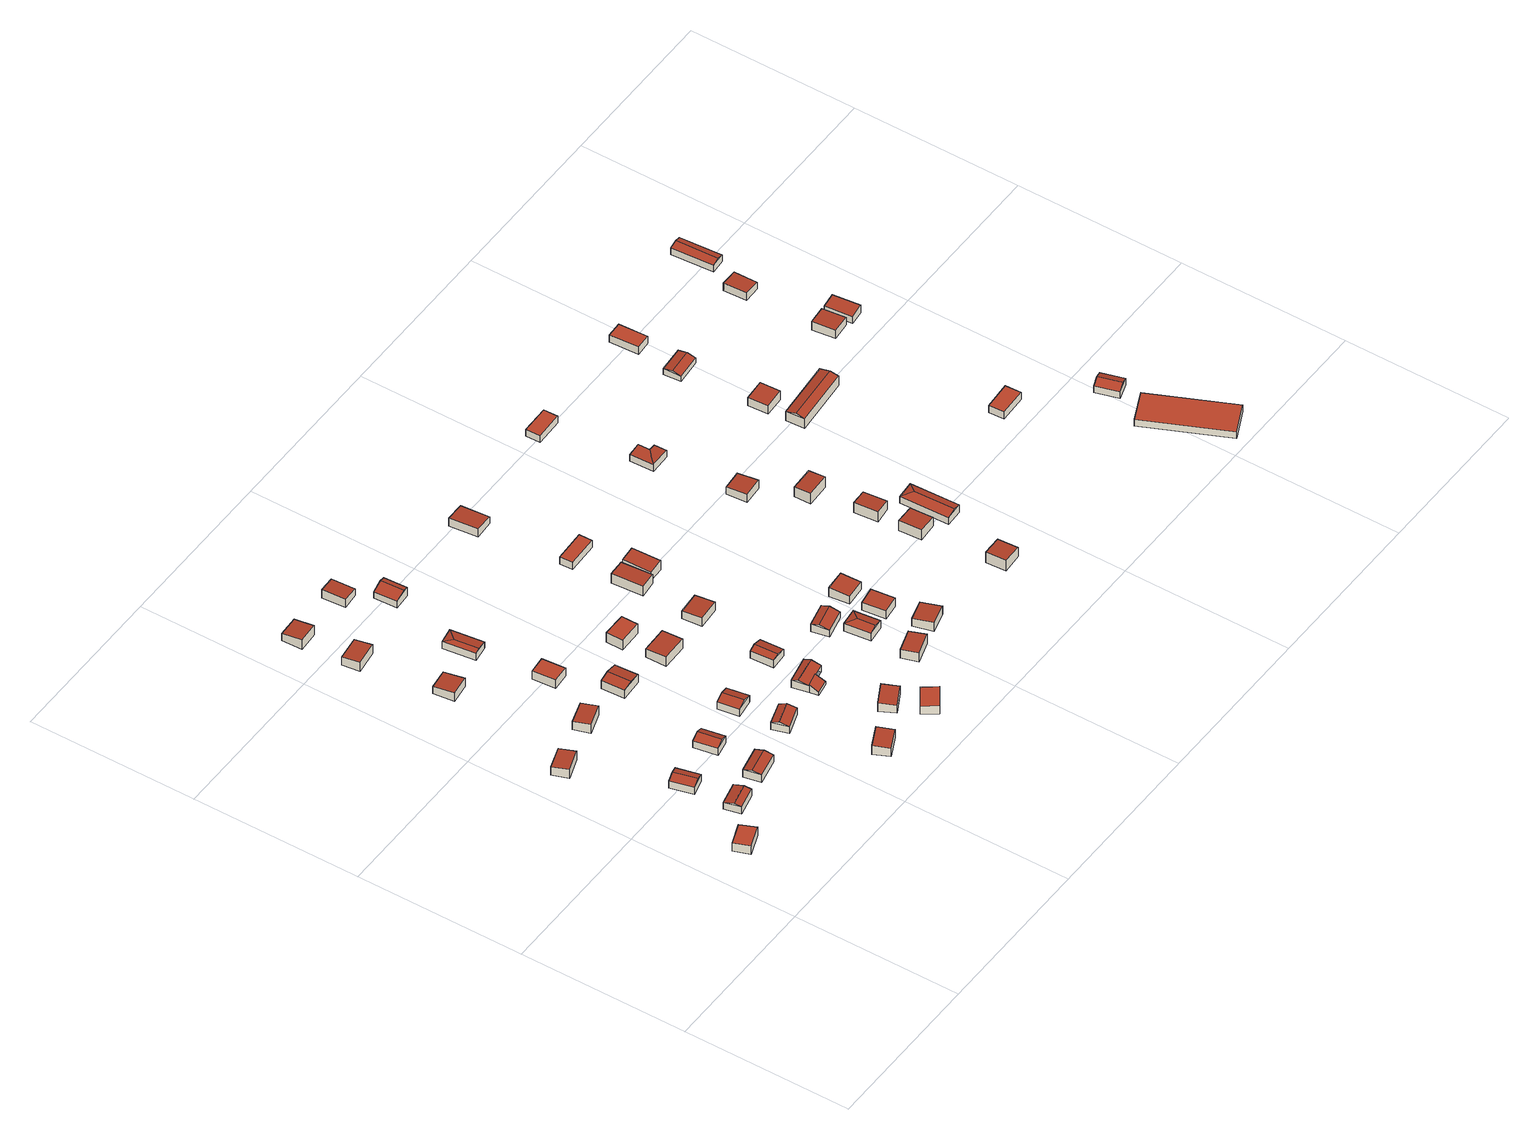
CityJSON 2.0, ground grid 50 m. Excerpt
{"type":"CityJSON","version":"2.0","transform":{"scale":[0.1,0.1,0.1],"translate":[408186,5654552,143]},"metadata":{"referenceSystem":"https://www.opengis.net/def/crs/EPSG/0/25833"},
"CityObjects":{
"building1":{"type":"Building","attributes":{"Dachtyp_tdc":"tdcPolyFlatRoof","Gemeindeschluessel":14612000,"Dachneigung":2.7,"QualitaetDacherkennung":68,"Geometrietyp2DReferenz":"3000","measuredHeight":3.02,"function":"31001_9998","roofType":"2100"},"geometry":[{"type":"Solid","lod":"2","boundaries":[[[[0,1,2,3]],[[1,4,5,2]],[[4,6,7,5]],[[6,0,3,7]],[[6,4,1,0]],[[3,2,5,7]]]],"semantics":{"surfaces":[{"type":"WallSurface"},{"type":"RoofSurface"},{"type":"GroundSurface"}],"values":[[0,0,0,0,1,2]]}}]},
"building2":{"type":"Building","attributes":{"Dachtyp_tdc":"tdcPolyFlatRoof","Gemeindeschluessel":14612000,"Dachneigung":2.87,"QualitaetDacherkennung":84,"Geometrietyp2DReferenz":"3000","measuredHeight":3.12,"function":"31001_9998","roofType":"2100"},"geometry":[{"type":"Solid","lod":"2","boundaries":[[[[8,9,10,11]],[[9,12,13,10]],[[12,14,15,13]],[[14,8,11,15]],[[14,12,9,8]],[[11,10,13,15]]]],"semantics":{"surfaces":[{"type":"WallSurface"},{"type":"RoofSurface"},{"type":"GroundSurface"}],"values":[[0,0,0,0,1,2]]}}]},
"building3":{"type":"Building","attributes":{"Dachtyp_tdc":"tdcGableRoof","Gemeindeschluessel":14612000,"Dachneigung":12.99,"QualitaetDacherkennung":84,"Geometrietyp2DReferenz":"3000","measuredHeight":2.99,"function":"31001_9998","roofType":"3100"},"geometry":[{"type":"Solid","lod":"2","boundaries":[[[[16,17,18,19]],[[17,20,21,18]],[[20,22,23,21]],[[22,16,19,23]],[[20,17,24]],[[16,22,25]],[[17,16,25,24]],[[22,20,24,25]],[[19,18,21,23]]]],"semantics":{"surfaces":[{"type":"WallSurface"},{"type":"RoofSurface"},{"type":"GroundSurface"}],"values":[[0,0,0,0,0,0,1,1,2]]}}]},
"building4":{"type":"Building","attributes":{"Dachtyp_tdc":"tdcGableRoof","Gemeindeschluessel":14612000,"Dachneigung":14.46,"QualitaetDacherkennung":91,"Geometrietyp2DReferenz":"3000","measuredHeight":3.12,"function":"31001_9998","roofType":"3100"},"geometry":[{"type":"Solid","lod":"2","boundaries":[[[[26,27,28,29]],[[27,30,31,28]],[[30,32,33,31]],[[32,26,29,33]],[[30,27,34]],[[26,32,35]],[[27,26,35,34]],[[32,30,34,35]],[[29,28,31,33]]]],"semantics":{"surfaces":[{"type":"WallSurface"},{"type":"RoofSurface"},{"type":"GroundSurface"}],"values":[[0,0,0,0,0,0,1,1,2]]}}]},
"building5":{"type":"Building","attributes":{"Dachtyp_tdc":"tdcGableRoof","Gemeindeschluessel":14612000,"Dachneigung":13.86,"QualitaetDacherkennung":85,"Geometrietyp2DReferenz":"3000","measuredHeight":3.23,"function":"31001_9998","roofType":"3100"},"geometry":[{"type":"Solid","lod":"2","boundaries":[[[[36,37,38,39]],[[37,40,41,38]],[[40,42,43,41]],[[42,36,39,43]],[[40,37,44]],[[36,42,45]],[[37,36,45,44]],[[42,40,44,45]],[[39,38,41,43]]]],"semantics":{"surfaces":[{"type":"WallSurface"},{"type":"RoofSurface"},{"type":"GroundSurface"}],"values":[[0,0,0,0,0,0,1,1,2]]}}]},
"building6":{"type":"Building","attributes":{"Dachtyp_tdc":"tdcPolyFlatRoof","Gemeindeschluessel":14612000,"Dachneigung":5.36,"QualitaetDacherkennung":81,"Geometrietyp2DReferenz":"3000","measuredHeight":3.29,"function":"31001_9998","roofType":"2100"},"geometry":[{"type":"Solid","lod":"2","boundaries":[[[[46,47,48,49]],[[47,50,51,48]],[[50,52,53,51]],[[52,46,49,53]],[[52,50,47,46]],[[49,48,51,53]]]],"semantics":{"surfaces":[{"type":"WallSurface"},{"type":"RoofSurface"},{"type":"GroundSurface"}],"values":[[0,0,0,0,1,2]]}}]},
"building7":{"type":"Building","attributes":{"Dachtyp_tdc":"tdcGableRoof","Gemeindeschluessel":14612000,"Dachneigung":22.58,"QualitaetDacherkennung":85,"Geometrietyp2DReferenz":"3000","measuredHeight":3.42,"function":"31001_9998","roofType":"3100"},"geometry":[{"type":"Solid","lod":"2","boundaries":[[[[54,55,56,57]],[[55,58,59,56]],[[58,60,61,59]],[[60,54,57,61]],[[58,55,62]],[[54,60,63]],[[55,54,63,62]],[[60,58,62,63]],[[57,56,59,61]]]],"semantics":{"surfaces":[{"type":"WallSurface"},{"type":"RoofSurface"},{"type":"GroundSurface"}],"values":[[0,0,0,0,0,0,1,1,2]]}}]},
"building8":{"type":"Building","attributes":{"Dachtyp_tdc":"tdcPolyFlatRoof","Gemeindeschluessel":14612000,"Dachneigung":4.4,"QualitaetDacherkennung":81,"Geometrietyp2DReferenz":"3000","measuredHeight":3.01,"function":"31001_9998","roofType":"2100"},"geometry":[{"type":"Solid","lod":"2","boundaries":[[[[64,65,66,67]],[[65,68,69,66]],[[68,70,71,69]],[[70,64,67,71]],[[70,68,65,64]],[[67,66,69,71]]]],"semantics":{"surfaces":[{"type":"WallSurface"},{"type":"RoofSurface"},{"type":"GroundSurface"}],"values":[[0,0,0,0,1,2]]}}]},
"building9":{"type":"Building","attributes":{"Dachtyp_tdc":"tdcPolyFlatRoof","Gemeindeschluessel":14612000,"Dachneigung":4.16,"QualitaetDacherkennung":68,"Geometrietyp2DReferenz":"3000","measuredHeight":3.25,"function":"31001_9998","roofType":"2100"},"geometry":[{"type":"Solid","lod":"2","boundaries":[[[[72,73,74,75]],[[73,76,77,74]],[[76,78,79,77]],[[78,72,75,79]],[[78,76,73,72]],[[75,74,77,79]]]],"semantics":{"surfaces":[{"type":"WallSurface"},{"type":"RoofSurface"},{"type":"GroundSurface"}],"values":[[0,0,0,0,1,2]]}}]},
"building10":{"type":"Building","attributes":{"Dachtyp_tdc":"tdcPolyFlatRoof","Gemeindeschluessel":14612000,"Dachneigung":5.95,"QualitaetDacherkennung":84,"Geometrietyp2DReferenz":"3000","measuredHeight":3.23,"function":"31001_9998","roofType":"2100"},"geometry":[{"type":"Solid","lod":"2","boundaries":[[[[80,81,82,83]],[[81,84,85,82]],[[84,86,87,85]],[[86,80,83,87]],[[86,84,81,80]],[[83,82,85,87]]]],"semantics":{"surfaces":[{"type":"WallSurface"},{"type":"RoofSurface"},{"type":"GroundSurface"}],"values":[[0,0,0,0,1,2]]}}]},
"building11":{"type":"Building","attributes":{"Dachtyp_tdc":"tdcPolyFlatRoof","Gemeindeschluessel":14612000,"Dachneigung":0,"QualitaetDacherkennung":86,"Geometrietyp2DReferenz":"3000","measuredHeight":2.92,"function":"31001_9998","roofType":"1000"},"geometry":[{"type":"Solid","lod":"2","boundaries":[[[[88,89,90,91]],[[89,92,93,90]],[[92,94,95,93]],[[94,88,91,95]],[[94,92,89,88]],[[91,90,93,95]]]],"semantics":{"surfaces":[{"type":"WallSurface"},{"type":"RoofSurface"},{"type":"GroundSurface"}],"values":[[0,0,0,0,1,2]]}}]},
"building12":{"type":"Building","attributes":{"Dachtyp_tdc":"tdcPolyFlatRoof","Gemeindeschluessel":14612000,"Dachneigung":5.09,"QualitaetDacherkennung":80,"Geometrietyp2DReferenz":"3000","measuredHeight":3.26,"function":"31001_9998","roofType":"2100"},"geometry":[{"type":"Solid","lod":"2","boundaries":[[[[96,97,98,99]],[[97,100,101,98]],[[100,102,103,101]],[[102,96,99,103]],[[102,100,97,96]],[[99,98,101,103]]]],"semantics":{"surfaces":[{"type":"WallSurface"},{"type":"RoofSurface"},{"type":"GroundSurface"}],"values":[[0,0,0,0,1,2]]}}]},
"building13":{"type":"Building","attributes":{"Dachtyp_tdc":"tdcGableRoof","Gemeindeschluessel":14612000,"Dachneigung":17.8,"QualitaetDacherkennung":86,"Geometrietyp2DReferenz":"3000","measuredHeight":3.29,"function":"31001_9998","roofType":"3100"},"geometry":[{"type":"Solid","lod":"2","boundaries":[[[[104,105,106,107]],[[105,108,109,106]],[[108,110,111,109]],[[110,104,107,111]],[[108,105,112]],[[104,110,113]],[[105,104,113,112]],[[110,108,112,113]],[[107,106,109,111]]]],"semantics":{"surfaces":[{"type":"WallSurface"},{"type":"RoofSurface"},{"type":"GroundSurface"}],"values":[[0,0,0,0,0,0,1,1,2]]}}]},
"building14":{"type":"Building","attributes":{"Dachtyp_tdc":"tdcGableRoof","Gemeindeschluessel":14612000,"Dachneigung":10.01,"QualitaetDacherkennung":90,"Geometrietyp2DReferenz":"3000","measuredHeight":3.45,"function":"31001_9998","roofType":"3100"},"geometry":[{"type":"Solid","lod":"2","boundaries":[[[[114,115,116,117]],[[115,118,119,116]],[[118,120,121,119]],[[120,114,117,121]],[[118,115,122]],[[114,120,123]],[[115,114,123,122]],[[120,118,122,123]],[[117,116,119,121]]]],"semantics":{"surfaces":[{"type":"WallSurface"},{"type":"RoofSurface"},{"type":"GroundSurface"}],"values":[[0,0,0,0,0,0,1,1,2]]}}]},
"building15":{"type":"Building","attributes":{"Dachtyp_tdc":"tdcGableRoof","Gemeindeschluessel":14612000,"Dachneigung":14.17,"QualitaetDacherkennung":87,"Geometrietyp2DReferenz":"3000","measuredHeight":3.18,"function":"31001_9998","roofType":"3100"},"geometry":[{"type":"Solid","lod":"2","boundaries":[[[[124,125,126,127]],[[125,128,129,126]],[[128,130,131,129]],[[130,124,127,131]],[[128,125,132]],[[124,130,133]],[[125,124,133,132]],[[130,128,132,133]],[[127,126,129,131]]]],"semantics":{"surfaces":[{"type":"WallSurface"},{"type":"RoofSurface"},{"type":"GroundSurface"}],"values":[[0,0,0,0,0,0,1,1,2]]}}]},
"building16":{"type":"Building","attributes":{"Dachtyp_tdc":"tdcHipAndGableRoof","Gemeindeschluessel":14612000,"Dachneigung":10.87,"QualitaetDacherkennung":83,"Geometrietyp2DReferenz":"3000","measuredHeight":2.77,"function":"31001_9998","roofType":"5000"},"geometry":[{"type":"Solid","lod":"2","boundaries":[[[[134,135,136,137]],[[135,138,139,136]],[[138,140,141,139]],[[140,134,137,141]],[[138,135,142]],[[134,140,143]],[[135,134,143,142]],[[140,138,142,143]],[[137,136,139,141]]]],"semantics":{"surfaces":[{"type":"WallSurface"},{"type":"RoofSurface"},{"type":"GroundSurface"}],"values":[[0,0,0,0,1,0,1,1,2]]}}]},
"building17":{"type":"Building","attributes":{"Dachtyp_tdc":"tdcPolyFlatRoof","Gemeindeschluessel":14612000,"Dachneigung":5.74,"QualitaetDacherkennung":88,"Geometrietyp2DReferenz":"3000","measuredHeight":2.86,"function":"31001_9998","roofType":"2100"},"geometry":[{"type":"Solid","lod":"2","boundaries":[[[[144,145,146,147]],[[145,148,149,146]],[[148,150,151,149]],[[150,144,147,151]],[[150,148,145,144]],[[147,146,149,151]]]],"semantics":{"surfaces":[{"type":"WallSurface"},{"type":"RoofSurface"},{"type":"GroundSurface"}],"values":[[0,0,0,0,1,2]]}}]},
"building18":{"type":"Building","attributes":{"Dachtyp_tdc":"tdcPolyFlatRoof","Gemeindeschluessel":14612000,"Dachneigung":2.82,"QualitaetDacherkennung":85,"Geometrietyp2DReferenz":"3000","measuredHeight":3,"function":"31001_9998","roofType":"2100"},"geometry":[{"type":"Solid","lod":"2","boundaries":[[[[152,153,154,155]],[[153,156,157,154]],[[156,158,159,157]],[[158,152,155,159]],[[158,156,153,152]],[[155,154,157,159]]]],"semantics":{"surfaces":[{"type":"WallSurface"},{"type":"RoofSurface"},{"type":"GroundSurface"}],"values":[[0,0,0,0,1,2]]}}]},
"building19":{"type":"Building","attributes":{"Dachtyp_tdc":"tdcPolyFlatRoof","Gemeindeschluessel":14612000,"Dachneigung":2.92,"QualitaetDacherkennung":91,"Geometrietyp2DReferenz":"3000","measuredHeight":3.29,"function":"31001_9998","roofType":"2100"},"geometry":[{"type":"Solid","lod":"2","boundaries":[[[[160,161,162,163]],[[161,164,165,162]],[[164,166,167,165]],[[166,160,163,167]],[[166,164,161,160]],[[163,162,165,167]]]],"semantics":{"surfaces":[{"type":"WallSurface"},{"type":"RoofSurface"},{"type":"GroundSurface"}],"values":[[0,0,0,0,1,2]]}}]},
"building20":{"type":"Building","attributes":{"Dachtyp_tdc":"tdcGableRoof","Gemeindeschluessel":14612000,"Dachneigung":18.56,"QualitaetDacherkennung":81,"Geometrietyp2DReferenz":"3000","measuredHeight":3.38,"function":"31001_9998","roofType":"3100"},"geometry":[{"type":"Solid","lod":"2","boundaries":[[[[168,169,170,171]],[[169,172,173,170]],[[172,174,175,173]],[[174,168,171,175]],[[172,169,176]],[[168,174,177]],[[169,168,177,176]],[[174,172,176,177]],[[171,170,173,175]]]],"semantics":{"surfaces":[{"type":"WallSurface"},{"type":"RoofSurface"},{"type":"GroundSurface"}],"values":[[0,0,0,0,0,0,1,1,2]]}}]},
"building21":{"type":"Building","attributes":{"Gemeindeschluessel":14612000,"Geometrietyp2DReferenz":"3000","function":"31001_9998","roofType":"9999"},"children":["building21-1","building21-2"]},
"building21-1":{"type":"BuildingPart","attributes":{"Dachtyp_tdc":"tdcGableRoof","Dachneigung":16.83,"QualitaetDacherkennung":72,"Geometrietyp2DReferenz":"3000","measuredHeight":3.35,"roofType":"3100"},"parents":["building21"],"geometry":[{"type":"MultiSurface","lod":"2","boundaries":[[[178,179,180,181]],[[179,182,183,180]],[[184,178,181,185]],[[182,179,186]],[[178,184,187]],[[179,178,187,186]],[[184,188,182,186,187]],[[181,180,183,189,185]]],"semantics":{"surfaces":[{"type":"WallSurface"},{"type":"RoofSurface"},{"type":"GroundSurface"}],"values":[0,0,0,0,0,1,1,2]}}]},
"building21-2":{"type":"BuildingPart","attributes":{"Dachtyp_tdc":"tdcPolyFlatRoof","Dachneigung":28.85,"QualitaetDacherkennung":57,"Geometrietyp2DReferenz":"3000","measuredHeight":2.69,"roofType":"2100"},"parents":["building21"],"geometry":[{"type":"MultiSurface","lod":"2","boundaries":[[[190,191,184,185,192]],[[193,194,195,189,188]],[[194,190,192,195]],[[194,193,191,190]],[[192,185,189,195]]],"semantics":{"surfaces":[{"type":"WallSurface"},{"type":"RoofSurface"},{"type":"GroundSurface"}],"values":[0,0,0,1,2]}}]},
"building22":{"type":"Building","attributes":{"Dachtyp_tdc":"tdcPolyFlatRoof","Gemeindeschluessel":14612000,"Dachneigung":3.1,"QualitaetDacherkennung":79,"Geometrietyp2DReferenz":"3000","measuredHeight":3.01,"function":"31001_9998","roofType":"2100"},"geometry":[{"type":"Solid","lod":"2","boundaries":[[[[196,197,198,199]],[[197,200,201,198]],[[200,202,203,201]],[[202,196,199,203]],[[202,200,197,196]],[[199,198,201,203]]]],"semantics":{"surfaces":[{"type":"WallSurface"},{"type":"RoofSurface"},{"type":"GroundSurface"}],"values":[[0,0,0,0,1,2]]}}]},
"building23":{"type":"Building","attributes":{"Dachtyp_tdc":"tdcPolyFlatRoof","Gemeindeschluessel":14612000,"Dachneigung":0,"QualitaetDacherkennung":94,"Geometrietyp2DReferenz":"3000","measuredHeight":3.41,"function":"31001_9998","roofType":"1000"},"geometry":[{"type":"Solid","lod":"2","boundaries":[[[[204,205,206,207]],[[205,208,209,206]],[[208,210,211,209]],[[210,204,207,211]],[[210,208,205,204]],[[207,206,209,211]]]],"semantics":{"surfaces":[{"type":"WallSurface"},{"type":"RoofSurface"},{"type":"GroundSurface"}],"values":[[0,0,0,0,1,2]]}}]},
"building24":{"type":"Building","attributes":{"Dachtyp_tdc":"tdcGableRoof","Gemeindeschluessel":14612000,"Dachneigung":14.34,"QualitaetDacherkennung":90,"Geometrietyp2DReferenz":"3000","measuredHeight":3.21,"function":"31001_9998","roofType":"3100"},"geometry":[{"type":"Solid","lod":"2","boundaries":[[[[212,213,214,215]],[[213,216,217,214]],[[216,218,219,217]],[[218,212,215,219]],[[216,213,220]],[[212,218,221]],[[213,212,221,220]],[[218,216,220,221]],[[215,214,217,219]]]],"semantics":{"surfaces":[{"type":"WallSurface"},{"type":"RoofSurface"},{"type":"GroundSurface"}],"values":[[0,0,0,0,0,0,1,1,2]]}}]},
"building25":{"type":"Building","attributes":{"Dachtyp_tdc":"tdcPolyFlatRoof","Gemeindeschluessel":14612000,"Dachneigung":3.7,"QualitaetDacherkennung":82,"Geometrietyp2DReferenz":"3000","measuredHeight":3.14,"function":"31001_9998","roofType":"2100"},"geometry":[{"type":"Solid","lod":"2","boundaries":[[[[222,223,224,225]],[[223,226,227,224]],[[226,228,229,227]],[[228,222,225,229]],[[228,226,223,222]],[[225,224,227,229]]]],"semantics":{"surfaces":[{"type":"WallSurface"},{"type":"RoofSurface"},{"type":"GroundSurface"}],"values":[[0,0,0,0,1,2]]}}]},
"building26":{"type":"Building","attributes":{"Dachtyp_tdc":"tdcPolyFlatRoof","Gemeindeschluessel":14612000,"Dachneigung":3.36,"QualitaetDacherkennung":90,"Geometrietyp2DReferenz":"3000","measuredHeight":3.27,"function":"31001_9998","roofType":"2100"},"geometry":[{"type":"Solid","lod":"2","boundaries":[[[[230,231,232,233]],[[231,234,235,232]],[[234,236,237,235]],[[236,230,233,237]],[[236,234,231,230]],[[233,232,235,237]]]],"semantics":{"surfaces":[{"type":"WallSurface"},{"type":"RoofSurface"},{"type":"GroundSurface"}],"values":[[0,0,0,0,1,2]]}}]},
"building27":{"type":"Building","attributes":{"Dachtyp_tdc":"tdcGableRoof","Gemeindeschluessel":14612000,"Dachneigung":18.59,"QualitaetDacherkennung":79,"Geometrietyp2DReferenz":"3000","measuredHeight":3.14,"function":"31001_9998","roofType":"3100"},"geometry":[{"type":"Solid","lod":"2","boundaries":[[[[238,239,240,241]],[[239,242,243,240]],[[242,244,245,243]],[[244,238,241,245]],[[242,239,246]],[[238,244,247]],[[239,238,247,246]],[[244,242,246,247]],[[241,240,243,245]]]],"semantics":{"surfaces":[{"type":"WallSurface"},{"type":"RoofSurface"},{"type":"GroundSurface"}],"values":[[0,0,0,0,0,0,1,1,2]]}}]},
"building28":{"type":"Building","attributes":{"Dachtyp_tdc":"tdcPolyFlatRoof","Gemeindeschluessel":14612000,"Dachneigung":3.37,"QualitaetDacherkennung":88,"Geometrietyp2DReferenz":"3000","measuredHeight":3.39,"function":"31001_9998","roofType":"2100"},"geometry":[{"type":"Solid","lod":"2","boundaries":[[[[248,249,250,251]],[[249,252,253,250]],[[252,254,255,253]],[[254,248,251,255]],[[254,252,249,248]],[[251,250,253,255]]]],"semantics":{"surfaces":[{"type":"WallSurface"},{"type":"RoofSurface"},{"type":"GroundSurface"}],"values":[[0,0,0,0,1,2]]}}]},
"building29":{"type":"Building","attributes":{"Dachtyp_tdc":"tdcHipAndGableRoof","Gemeindeschluessel":14612000,"Dachneigung":13.85,"QualitaetDacherkennung":82,"Geometrietyp2DReferenz":"3000","measuredHeight":3.34,"function":"31001_9998","roofType":"5000"},"geometry":[{"type":"Solid","lod":"2","boundaries":[[[[256,257,258,259]],[[257,260,261,258]],[[260,262,263,261]],[[262,256,259,263]],[[260,257,264]],[[256,262,265]],[[257,256,265,264]],[[262,260,264,265]],[[259,258,261,263]]]],"semantics":{"surfaces":[{"type":"WallSurface"},{"type":"RoofSurface"},{"type":"GroundSurface"}],"values":[[0,0,0,0,1,0,1,1,2]]}}]},
"building30":{"type":"Building","attributes":{"Dachtyp_tdc":"tdcPolyFlatRoof","Gemeindeschluessel":14612000,"Dachneigung":7.12,"QualitaetDacherkennung":88,"Geometrietyp2DReferenz":"3000","measuredHeight":3.4,"function":"31001_9998","roofType":"2100"},"geometry":[{"type":"Solid","lod":"2","boundaries":[[[[266,267,268,269]],[[267,270,271,268]],[[270,272,273,271]],[[272,266,269,273]],[[272,270,267,266]],[[269,268,271,273]]]],"semantics":{"surfaces":[{"type":"WallSurface"},{"type":"RoofSurface"},{"type":"GroundSurface"}],"values":[[0,0,0,0,1,2]]}}]},
"building31":{"type":"Building","attributes":{"Dachtyp_tdc":"tdcPolyFlatRoof","Gemeindeschluessel":14612000,"Dachneigung":0,"QualitaetDacherkennung":65,"Geometrietyp2DReferenz":"3000","measuredHeight":2.46,"function":"31001_9998","roofType":"1000"},"geometry":[{"type":"Solid","lod":"2","boundaries":[[[[274,275,276,277]],[[275,278,279,276]],[[278,280,281,279]],[[278,275,274,280]],[[281,277,276,279]],[[280,274,277,281]]]],"semantics":{"surfaces":[{"type":"WallSurface"},{"type":"RoofSurface"},{"type":"GroundSurface"}],"values":[[0,0,0,1,2,0]]}}]},
"building32":{"type":"Building","attributes":{"Dachtyp_tdc":"tdcPolyFlatRoof","Gemeindeschluessel":14612000,"Dachneigung":4.62,"QualitaetDacherkennung":82,"Geometrietyp2DReferenz":"3000","measuredHeight":3.16,"function":"31001_9998","roofType":"2100"},"geometry":[{"type":"Solid","lod":"2","boundaries":[[[[282,283,284,285]],[[283,286,287,284]],[[286,288,289,287]],[[288,282,285,289]],[[288,286,283,282]],[[285,284,287,289]]]],"semantics":{"surfaces":[{"type":"WallSurface"},{"type":"RoofSurface"},{"type":"GroundSurface"}],"values":[[0,0,0,0,1,2]]}}]},
"building33":{"type":"Building","attributes":{"Dachtyp_tdc":"tdcPolyFlatRoof","Gemeindeschluessel":14612000,"Dachneigung":5.92,"QualitaetDacherkennung":73,"Geometrietyp2DReferenz":"3000","measuredHeight":2.86,"function":"31001_9998","roofType":"2100"},"geometry":[{"type":"Solid","lod":"2","boundaries":[[[[290,291,292,293]],[[291,294,295,292]],[[294,296,297,295]],[[296,290,293,297]],[[296,294,291,290]],[[293,292,295,297]]]],"semantics":{"surfaces":[{"type":"WallSurface"},{"type":"RoofSurface"},{"type":"GroundSurface"}],"values":[[0,0,0,0,1,2]]}}]},
"building34":{"type":"Building","attributes":{"Dachtyp_tdc":"tdcPolyFlatRoof","Gemeindeschluessel":14612000,"Dachneigung":3.08,"QualitaetDacherkennung":87,"Geometrietyp2DReferenz":"3000","measuredHeight":2.95,"function":"31001_9998","roofType":"2100"},"geometry":[{"type":"Solid","lod":"2","boundaries":[[[[298,299,300,301]],[[299,302,303,300]],[[302,304,305,303]],[[304,298,301,305]],[[304,302,299,298]],[[301,300,303,305]]]],"semantics":{"surfaces":[{"type":"WallSurface"},{"type":"RoofSurface"},{"type":"GroundSurface"}],"values":[[0,0,0,0,1,2]]}}]},
"building35":{"type":"Building","attributes":{"Dachtyp_tdc":"tdcPolyFlatRoof","Gemeindeschluessel":14612000,"Dachneigung":3.4,"QualitaetDacherkennung":92,"Geometrietyp2DReferenz":"3000","measuredHeight":3.1,"function":"31001_9998","roofType":"2100"},"geometry":[{"type":"Solid","lod":"2","boundaries":[[[[306,307,308,309]],[[307,310,311,308]],[[310,312,313,311]],[[312,306,309,313]],[[312,310,307,306]],[[309,308,311,313]]]],"semantics":{"surfaces":[{"type":"WallSurface"},{"type":"RoofSurface"},{"type":"GroundSurface"}],"values":[[0,0,0,0,1,2]]}}]},
"building36":{"type":"Building","attributes":{"Dachtyp_tdc":"tdcPolyFlatRoof","Gemeindeschluessel":14612000,"Dachneigung":5.01,"QualitaetDacherkennung":76,"Geometrietyp2DReferenz":"3000","measuredHeight":3.73,"function":"31001_9998","roofType":"2100"},"geometry":[{"type":"Solid","lod":"2","boundaries":[[[[314,315,316,317]],[[315,318,319,316]],[[318,320,321,319]],[[320,314,317,321]],[[320,318,315,314]],[[317,316,319,321]]]],"semantics":{"surfaces":[{"type":"WallSurface"},{"type":"RoofSurface"},{"type":"GroundSurface"}],"values":[[0,0,0,0,1,2]]}}]},
"building37":{"type":"Building","attributes":{"Dachtyp_tdc":"tdcPolyFlatRoof","Gemeindeschluessel":14612000,"Dachneigung":4.03,"QualitaetDacherkennung":87,"Geometrietyp2DReferenz":"3000","measuredHeight":2.83,"function":"31001_9998","roofType":"2100"},"geometry":[{"type":"Solid","lod":"2","boundaries":[[[[322,323,324,325]],[[323,326,327,324]],[[326,328,329,327]],[[328,322,325,329]],[[328,326,323,322]],[[325,324,327,329]]]],"semantics":{"surfaces":[{"type":"WallSurface"},{"type":"RoofSurface"},{"type":"GroundSurface"}],"values":[[0,0,0,0,1,2]]}}]},
"building38":{"type":"Building","attributes":{"Dachtyp_tdc":"tdcPolyFlatRoof","Gemeindeschluessel":14612000,"Dachneigung":4.86,"QualitaetDacherkennung":85,"Geometrietyp2DReferenz":"3000","measuredHeight":3.6,"function":"31001_9998","roofType":"2100"},"geometry":[{"type":"Solid","lod":"2","boundaries":[[[[330,331,332,333]],[[331,334,335,332]],[[334,336,337,335]],[[336,330,333,337]],[[336,334,331,330]],[[333,332,335,337]]]],"semantics":{"surfaces":[{"type":"WallSurface"},{"type":"RoofSurface"},{"type":"GroundSurface"}],"values":[[0,0,0,0,1,2]]}}]},
"building39":{"type":"Building","attributes":{"Dachtyp_tdc":"tdcPolyFlatRoof","Gemeindeschluessel":14612000,"Dachneigung":5.13,"QualitaetDacherkennung":87,"Geometrietyp2DReferenz":"3000","measuredHeight":3.52,"function":"31001_9998","roofType":"2100"},"geometry":[{"type":"Solid","lod":"2","boundaries":[[[[338,339,340,341]],[[339,342,343,340]],[[342,344,345,343]],[[344,338,341,345]],[[344,342,339,338]],[[341,340,343,345]]]],"semantics":{"surfaces":[{"type":"WallSurface"},{"type":"RoofSurface"},{"type":"GroundSurface"}],"values":[[0,0,0,0,1,2]]}}]},
"building40":{"type":"Building","attributes":{"Gemeindeschluessel":14612000,"Geometrietyp2DReferenz":"3000","function":"31001_9998","roofType":"9999"},"children":["building40-1","building40-2"]},
"building40-1":{"type":"BuildingPart","attributes":{"Dachtyp_tdc":"tdcPolyFlatRoof","Dachneigung":5.3,"QualitaetDacherkennung":79,"Geometrietyp2DReferenz":"3000","measuredHeight":2.6,"roofType":"2100"},"parents":["building40"],"geometry":[{"type":"MultiSurface","lod":"2","boundaries":[[[346,347,348,349]],[[347,350,351,348]],[[350,352,353,354,351]],[[350,347,346,355,352]],[[354,349,348,351]]],"semantics":{"surfaces":[{"type":"WallSurface"},{"type":"RoofSurface"},{"type":"GroundSurface"}],"values":[0,0,0,1,2]}}]},
"building40-2":{"type":"BuildingPart","attributes":{"Dachtyp_tdc":"tdcPolyFlatRoof","Dachneigung":2.75,"QualitaetDacherkennung":66,"Geometrietyp2DReferenz":"3000","measuredHeight":2.61,"roofType":"2100"},"parents":["building40"],"geometry":[{"type":"MultiSurface","lod":"2","boundaries":[[[356,357,346,349,358]],[[353,359,360,354]],[[359,356,358,360]],[[359,353,355,357,356]],[[358,349,354,360]]],"semantics":{"surfaces":[{"type":"WallSurface"},{"type":"RoofSurface"},{"type":"GroundSurface"}],"values":[0,0,0,1,2]}}]},
"building41":{"type":"Building","attributes":{"Dachtyp_tdc":"tdcPolyFlatRoof","Gemeindeschluessel":14612000,"Dachneigung":5.42,"QualitaetDacherkennung":91,"Geometrietyp2DReferenz":"3000","measuredHeight":3.79,"function":"31001_9998","roofType":"2100"},"geometry":[{"type":"Solid","lod":"2","boundaries":[[[[361,362,363,364]],[[362,365,366,363]],[[365,367,368,366]],[[367,361,364,368]],[[367,365,362,361]],[[364,363,366,368]]]],"semantics":{"surfaces":[{"type":"WallSurface"},{"type":"RoofSurface"},{"type":"GroundSurface"}],"values":[[0,0,0,0,1,2]]}}]},
"building42":{"type":"Building","attributes":{"Dachtyp_tdc":"tdcPolyFlatRoof","Gemeindeschluessel":14612000,"Dachneigung":0,"QualitaetDacherkennung":86,"Geometrietyp2DReferenz":"3000","measuredHeight":2.41,"function":"31001_9998","roofType":"1000"},"geometry":[{"type":"Solid","lod":"2","boundaries":[[[[369,370,371,372]],[[370,373,374,371]],[[373,375,376,374]],[[375,369,372,376]],[[375,373,370,369]],[[372,371,374,376]]]],"semantics":{"surfaces":[{"type":"WallSurface"},{"type":"RoofSurface"},{"type":"GroundSurface"}],"values":[[0,0,0,0,1,2]]}}]},
"building43":{"type":"Building","attributes":{"Dachtyp_tdc":"tdcHipAndGableRoof","Gemeindeschluessel":14612000,"Dachneigung":17.04,"QualitaetDacherkennung":53,"Geometrietyp2DReferenz":"3000","measuredHeight":3.19,"function":"31001_9998","roofType":"5000"},"geometry":[{"type":"Solid","lod":"2","boundaries":[[[[377,378,379,380]],[[378,381,382,379]],[[381,383,384,382]],[[383,377,380,384]],[[381,378,385]],[[377,383,386]],[[378,377,386,385]],[[383,381,385,386]],[[380,379,382,384]]]],"semantics":{"surfaces":[{"type":"WallSurface"},{"type":"RoofSurface"},{"type":"GroundSurface"}],"values":[[0,0,0,0,1,0,1,1,2]]}}]},
"building44":{"type":"Building","attributes":{"Dachtyp_tdc":"tdcPolyFlatRoof","Gemeindeschluessel":14612000,"Dachneigung":2.6,"QualitaetDacherkennung":94,"Geometrietyp2DReferenz":"3000","measuredHeight":3.19,"function":"31001_9998","roofType":"2100"},"geometry":[{"type":"Solid","lod":"2","boundaries":[[[[387,388,389,390]],[[388,391,392,389]],[[391,393,394,392]],[[393,387,390,394]],[[393,391,388,387]],[[390,389,392,394]]]],"semantics":{"surfaces":[{"type":"WallSurface"},{"type":"RoofSurface"},{"type":"GroundSurface"}],"values":[[0,0,0,0,1,2]]}}]},
"building45":{"type":"Building","attributes":{"Dachtyp_tdc":"tdcGableRoof","Gemeindeschluessel":14612000,"Dachneigung":13.66,"QualitaetDacherkennung":87,"Geometrietyp2DReferenz":"3000","measuredHeight":4.04,"function":"31001_9998","roofType":"3100"},"geometry":[{"type":"Solid","lod":"2","boundaries":[[[[395,396,397,398]],[[396,399,400,397]],[[399,401,402,400]],[[401,395,398,402]],[[399,396,403]],[[395,401,404]],[[396,395,404,403]],[[401,399,403,404]],[[398,397,400,402]]]],"semantics":{"surfaces":[{"type":"WallSurface"},{"type":"RoofSurface"},{"type":"GroundSurface"}],"values":[[0,0,0,0,0,0,1,1,2]]}}]},
"building46":{"type":"Building","attributes":{"Dachtyp_tdc":"tdcGableRoof","Gemeindeschluessel":14612000,"Dachneigung":10.38,"QualitaetDacherkennung":58,"Geometrietyp2DReferenz":"3000","measuredHeight":2.55,"function":"31001_9998","roofType":"3100"},"geometry":[{"type":"Solid","lod":"2","boundaries":[[[[405,406,407,408]],[[406,409,410,407]],[[409,411,412,410]],[[411,405,408,412]],[[409,406,413]],[[405,411,414]],[[406,405,414,413]],[[411,409,413,414]],[[408,407,410,412]]]],"semantics":{"surfaces":[{"type":"WallSurface"},{"type":"RoofSurface"},{"type":"GroundSurface"}],"values":[[0,0,0,0,0,0,1,1,2]]}}]},
"building47":{"type":"Building","attributes":{"Dachtyp_tdc":"tdcPolyFlatRoof","Gemeindeschluessel":14612000,"Dachneigung":0,"QualitaetDacherkennung":62,"Geometrietyp2DReferenz":"3000","measuredHeight":2.56,"function":"31001_9998","roofType":"1000"},"geometry":[{"type":"Solid","lod":"2","boundaries":[[[[415,416,417,418]],[[416,419,420,417]],[[419,421,422,420]],[[421,415,418,422]],[[421,419,416,415]],[[418,417,420,422]]]],"semantics":{"surfaces":[{"type":"WallSurface"},{"type":"RoofSurface"},{"type":"GroundSurface"}],"values":[[0,0,0,0,1,2]]}}]},
"building48":{"type":"Building","attributes":{"Dachtyp_tdc":"tdcPolyFlatRoof","Gemeindeschluessel":14612000,"Dachneigung":0,"QualitaetDacherkennung":63,"Geometrietyp2DReferenz":"3000","measuredHeight":2.48,"function":"31001_9998","roofType":"1000"},"geometry":[{"type":"Solid","lod":"2","boundaries":[[[[423,424,425,426]],[[424,427,428,425]],[[427,429,430,428]],[[429,423,426,430]],[[429,427,424,423]],[[426,425,428,430]]]],"semantics":{"surfaces":[{"type":"WallSurface"},{"type":"RoofSurface"},{"type":"GroundSurface"}],"values":[[0,0,0,0,1,2]]}}]},
"building49":{"type":"Building","attributes":{"Dachtyp_tdc":"tdcPolyFlatRoof","Gemeindeschluessel":14612000,"Dachneigung":0,"QualitaetDacherkennung":94,"Geometrietyp2DReferenz":"3000","measuredHeight":2.3,"function":"31001_2463","roofType":"1000"},"geometry":[{"type":"Solid","lod":"2","boundaries":[[[[431,432,433,434]],[[432,435,436,433]],[[435,437,438,436]],[[437,431,434,438]],[[437,435,432,431]],[[434,433,436,438]]]],"semantics":{"surfaces":[{"type":"WallSurface"},{"type":"RoofSurface"},{"type":"GroundSurface"}],"values":[[0,0,0,0,1,2]]}}]},
"building50":{"type":"Building","attributes":{"Gemeindeschluessel":14612000,"Dachtyp_tdc":"tdcGableRoof","Dachneigung":18.95,"QualitaetDacherkennung":78,"Geometrietyp2DReferenz":"3000","measuredHeight":3.27,"function":"31001_9998","roofType":"3100"},"geometry":[{"type":"Solid","lod":"2","boundaries":[[[[439,440,441,442]],[[440,443,444,441]],[[443,445,446,444]],[[443,440,447]],[[439,445,448]],[[440,439,448,447]],[[445,443,447,448]],[[442,441,444,446]],[[445,439,442,446]]]],"semantics":{"surfaces":[{"type":"WallSurface"},{"type":"RoofSurface"},{"type":"GroundSurface"}],"values":[[0,0,0,0,0,1,1,2,0]]}}]},
"building51":{"type":"Building","attributes":{"Dachtyp_tdc":"tdcPolyFlatRoof","Gemeindeschluessel":14612000,"Dachneigung":3.4,"QualitaetDacherkennung":81,"Geometrietyp2DReferenz":"3000","measuredHeight":3.03,"function":"31001_9998","roofType":"2100"},"geometry":[{"type":"Solid","lod":"2","boundaries":[[[[449,450,451,452]],[[450,453,454,451]],[[453,455,456,454]],[[455,449,452,456]],[[455,453,450,449]],[[452,451,454,456]]]],"semantics":{"surfaces":[{"type":"WallSurface"},{"type":"RoofSurface"},{"type":"GroundSurface"}],"values":[[0,0,0,0,1,2]]}}]},
"building52":{"type":"Building","attributes":{"Dachtyp_tdc":"tdcPolyFlatRoof","Gemeindeschluessel":14612000,"Dachneigung":6.6,"QualitaetDacherkennung":74,"Geometrietyp2DReferenz":"3000","measuredHeight":2.77,"function":"31001_9998","roofType":"2100"},"geometry":[{"type":"Solid","lod":"2","boundaries":[[[[457,458,459,460]],[[458,461,462,459]],[[461,463,464,462]],[[463,457,460,464]],[[463,461,458,457]],[[460,459,462,464]]]],"semantics":{"surfaces":[{"type":"WallSurface"},{"type":"RoofSurface"},{"type":"GroundSurface"}],"values":[[0,0,0,0,1,2]]}}]},
"building53":{"type":"Building","attributes":{"Dachtyp_tdc":"tdcPolyFlatRoof","Gemeindeschluessel":14612000,"Dachneigung":4.12,"QualitaetDacherkennung":87,"Geometrietyp2DReferenz":"3000","measuredHeight":2.75,"function":"31001_9998","roofType":"2100"},"geometry":[{"type":"Solid","lod":"2","boundaries":[[[[465,466,467,468]],[[466,469,470,467]],[[469,471,472,470]],[[471,465,468,472]],[[471,469,466,465]],[[468,467,470,472]]]],"semantics":{"surfaces":[{"type":"WallSurface"},{"type":"RoofSurface"},{"type":"GroundSurface"}],"values":[[0,0,0,0,1,2]]}}]},
"building54":{"type":"Building","attributes":{"Dachtyp_tdc":"tdcGableRoof","Gemeindeschluessel":14612000,"Dachneigung":13.78,"QualitaetDacherkennung":76,"Geometrietyp2DReferenz":"3000","measuredHeight":2.86,"function":"31001_9998","roofType":"3100"},"geometry":[{"type":"Solid","lod":"2","boundaries":[[[[473,474,475,476]],[[474,477,478,475]],[[477,479,480,478]],[[479,473,476,480]],[[477,474,481]],[[473,479,482]],[[474,473,482,481]],[[479,477,481,482]],[[476,475,478,480]]]],"semantics":{"surfaces":[{"type":"WallSurface"},{"type":"RoofSurface"},{"type":"GroundSurface"}],"values":[[0,0,0,0,0,0,1,1,2]]}}]}
},
"vertices":[
[44,163,130],[27,210,128],[27,210,100],[44,163,100],[92,234,128],[92,234,100],[110,187,130],[110,187,100],
[75,774,115],[91,727,118],[91,727,86],[75,774,86],[25,705,118],[25,705,86],[9,752,115],[9,752,86],
[144,316,118],[213,331,118],[213,331,95],[144,316,95],[223,282,120],[223,282,95],[155,267,120],[155,267,95],[219,302,125],[151,287,125],
[182,488,116],[199,420,116],[199,420,91],[182,488,91],[151,407,115],[151,407,91],[134,475,115],[134,475,91],[177,414,122],[160,482,122],
[365,310,110],[288,294,110],[288,294,84],[365,310,84],[277,345,110],[277,345,84],[355,361,110],[355,361,84],[282,319,117],[360,335,117],
[247,822,109],[261,774,114],[261,774,81],[247,822,81],[194,753,114],[194,753,81],[180,801,109],[180,801,81],
[344,518,107],[356,450,107],[356,450,83],[344,518,83],[307,441,107],[307,441,83],[295,510,107],[295,510,83],[332,445,117],[320,514,117],
[110,1113,96],[102,1175,91],[102,1175,66],[110,1113,66],[161,1183,91],[161,1183,66],[169,1121,96],[169,1121,66],
[139,1440,83],[146,1388,87],[146,1388,55],[139,1440,55],[75,1379,87],[75,1379,55],[68,1431,83],[68,1431,55],
[65,1549,81],[62,1609,74],[62,1609,48],[65,1549,48],[122,1612,74],[122,1612,48],[125,1552,81],[125,1552,48],
[290,925,98],[284,994,98],[284,994,69],[290,925,69],[334,998,98],[334,998,69],[340,929,98],[340,929,69],
[596,153,108],[618,108,104],[618,108,76],[596,153,76],[555,78,104],[555,78,76],[533,123,108],[533,123,76],
[465,386,102],[531,407,102],[531,407,76],[465,386,76],[547,360,100],[547,360,76],[480,338,100],[480,338,76],[538,387,109],[471,365,109],
[355,758,100],[351,828,100],[351,828,71],[355,758,71],[418,832,99],[418,832,71],[422,762,99],[422,762,71],[382,830,106],[386,760,106],
[464,480,97],[454,543,97],[454,543,72],[464,480,72],[510,552,96],[510,552,72],[520,488,96],[520,488,72],[483,548,104],[493,484,104],
[269,1154,83],[257,1251,83],[257,1251,58],[269,1154,58],[306,1260,80],[306,1260,58],[318,1162,80],[318,1162,58],[277,1229,86],[286,1157,86],
[249,1613,74],[299,1617,69],[299,1617,45],[249,1613,45],[303,1547,69],[303,1547,45],[253,1543,74],[253,1543,45],
[740,235,97],[763,191,94],[763,191,67],[740,235,67],[701,159,94],[701,159,67],[678,203,97],[678,203,67],
[517,740,96],[515,802,93],[515,802,63],[517,740,63],[593,804,93],[593,804,63],[594,742,96],[594,742,63],
[325,1433,68],[321,1503,68],[321,1503,46],[325,1433,46],[371,1506,76],[371,1506,46],[375,1436,76],[375,1436,46],[355,1505,79],[359,1435,79],
[626,432,95],[706,448,95],[706,448,68],[626,432,68],[715,400,92],[715,400,68],[636,384,92],[636,384,68],[710,428,101],[630,413,101],[678,393,92],[678,393,68],
[641,358,79],[636,384,95],[641,358,68],[678,393,95],[684,366,79],[684,366,68],
[786,146,96],[815,105,98],[815,105,68],[786,146,68],[757,66,98],[757,66,68],[729,107,96],[729,107,68],
[505,866,96],[505,916,96],[505,916,62],[505,866,62],[575,916,96],[575,916,62],[575,866,96],[575,866,62],
[708,582,89],[712,513,89],[712,513,65],[708,582,65],[662,510,91],[662,510,65],[658,579,91],[658,579,65],[684,511,97],[680,581,97],
[753,812,83],[758,753,87],[758,753,56],[753,812,56],[692,748,87],[692,748,56],[687,807,83],[687,807,56],
[894,221,88],[879,269,85],[879,269,55],[894,221,55],[946,290,85],[946,290,55],[961,242,88],[961,242,55],
[912,474,79],[841,459,79],[841,459,57],[912,474,57],[830,510,83],[830,510,57],[901,526,83],[901,526,57],[835,487,89],[906,503,89],
[756,942,82],[705,937,85],[705,937,51],[756,942,51],[697,1030,85],[697,1030,51],[748,1034,82],[748,1034,51],
[888,364,83],[879,442,83],[879,442,56],[888,364,56],[931,448,83],[931,448,56],[940,370,83],[940,370,56],[908,420,89],[914,367,89],
[809,954,82],[764,953,77],[764,953,48],[809,954,48],[762,1039,77],[762,1039,48],[806,1040,82],[806,1040,48],
[690,1142,69],[688,1181,69],[688,1181,44],[690,1142,44],[782,1185,69],[782,1185,44],[783,1145,69],[783,1145,44],
[1010,253,83],[994,311,78],[994,311,52],[1010,253,52],[1055,328,78],[1055,328,52],[1071,269,83],[1071,269,52],
[717,1414,59],[659,1411,65],[659,1411,36],[717,1414,36],[651,1495,65],[651,1495,36],[709,1498,59],[709,1498,36],
[1030,386,81],[980,380,78],[980,380,51],[1030,386,51],[972,449,78],[972,449,51],[1022,455,81],[1022,455,51],
[1027,551,81],[1033,492,77],[1033,492,50],[1027,551,50],[973,486,77],[973,486,50],[967,546,81],[967,546,50],
[1358,231,77],[1298,227,82],[1298,227,45],[1358,231,45],[1294,287,82],[1294,287,45],[1354,291,77],[1354,291,45],
[1198,981,59],[1203,919,64],[1203,919,35],[1198,981,35],[1144,915,64],[1144,915,35],[1140,977,59],[1140,977,35],
[1337,476,66],[1279,472,71],[1279,472,35],[1337,476,35],[1274,540,71],[1274,540,35],[1333,544,66],[1333,544,35],
[1265,671,70],[1315,676,65],[1315,676,34],[1265,671,34],[1322,606,65],[1322,606,34],[1272,601,70],[1272,601,34],
[1109,1177,53],[1106,1248,53],[1106,1248,30],[1109,1177,30],[1146,1250,56],[1146,1250,30],[1147,1215,56],[1147,1215,55],[1147,1215,30],[1135,1203,55],
[1171,1179,53],[1109,1177,56],[1171,1179,30],[1169,1216,53],[1169,1216,30],
[1298,830,69],[1299,780,74],[1299,780,36],[1298,830,36],[1229,778,74],[1229,778,36],[1228,828,69],[1228,828,36],
[1124,1480,47],[1040,1478,47],[1040,1478,23],[1124,1480,23],[1039,1521,47],[1039,1521,23],[1123,1523,47],[1123,1523,23],
[1369,450,52],[1363,596,52],[1363,596,29],[1369,450,29],[1414,598,56],[1414,598,29],[1420,452,56],[1420,452,29],[1392,571,61],[1397,451,61],
[1506,1057,57],[1446,1054,54],[1446,1054,25],[1506,1057,25],[1443,1114,54],[1443,1114,25],[1503,1117,57],[1503,1117,25],
[1639,968,50],[1463,954,50],[1463,954,16],[1639,968,16],[1459,1009,49],[1459,1009,16],[1635,1023,49],[1635,1023,16],[1461,979,56],[1637,993,56],
[1502,1313,37],[1426,1306,37],[1426,1306,19],[1502,1313,19],[1422,1358,39],[1422,1358,19],[1498,1364,39],[1498,1364,19],[1424,1331,44],[1500,1338,44],
[1496,1455,40],[1450,1453,40],[1450,1453,14],[1496,1455,14],[1446,1539,40],[1446,1539,14],[1491,1541,40],[1491,1541,14],
[1842,547,58],[1759,543,58],[1759,543,33],[1842,547,33],[1757,589,58],[1757,589,33],[1839,594,58],[1839,594,33],
[1905,244,76],[1995,285,76],[1995,285,53],[1905,244,53],[2103,45,76],[2103,45,53],[2013,4,76],[2013,4,53],
[2006,418,65],[2026,351,65],[2026,351,41],[2006,418,41],[1978,336,64],[1978,336,41],[1958,403,64],[1958,403,41],[2003,344,73],[1983,411,73],
[1771,1140,41],[1827,1146,38],[1827,1146,11],[1771,1140,11],[1835,1077,38],[1835,1077,11],[1779,1071,41],[1779,1071,11],
[1842,1149,33],[1883,1152,38],[1883,1152,10],[1842,1149,10],[1892,1071,38],[1892,1071,10],[1849,1067,33],[1849,1067,10],
[1766,1406,36],[1816,1407,33],[1816,1407,9],[1766,1406,9],[1818,1337,33],[1818,1337,9],[1768,1336,36],[1768,1336,9],
[1812,1467,26],[1804,1593,26],[1804,1593,3],[1812,1467,3],[1847,1595,27],[1847,1595,3],[1855,1470,27],[1855,1470,3],[1828,1594,31],[1836,1469,31]
]}
